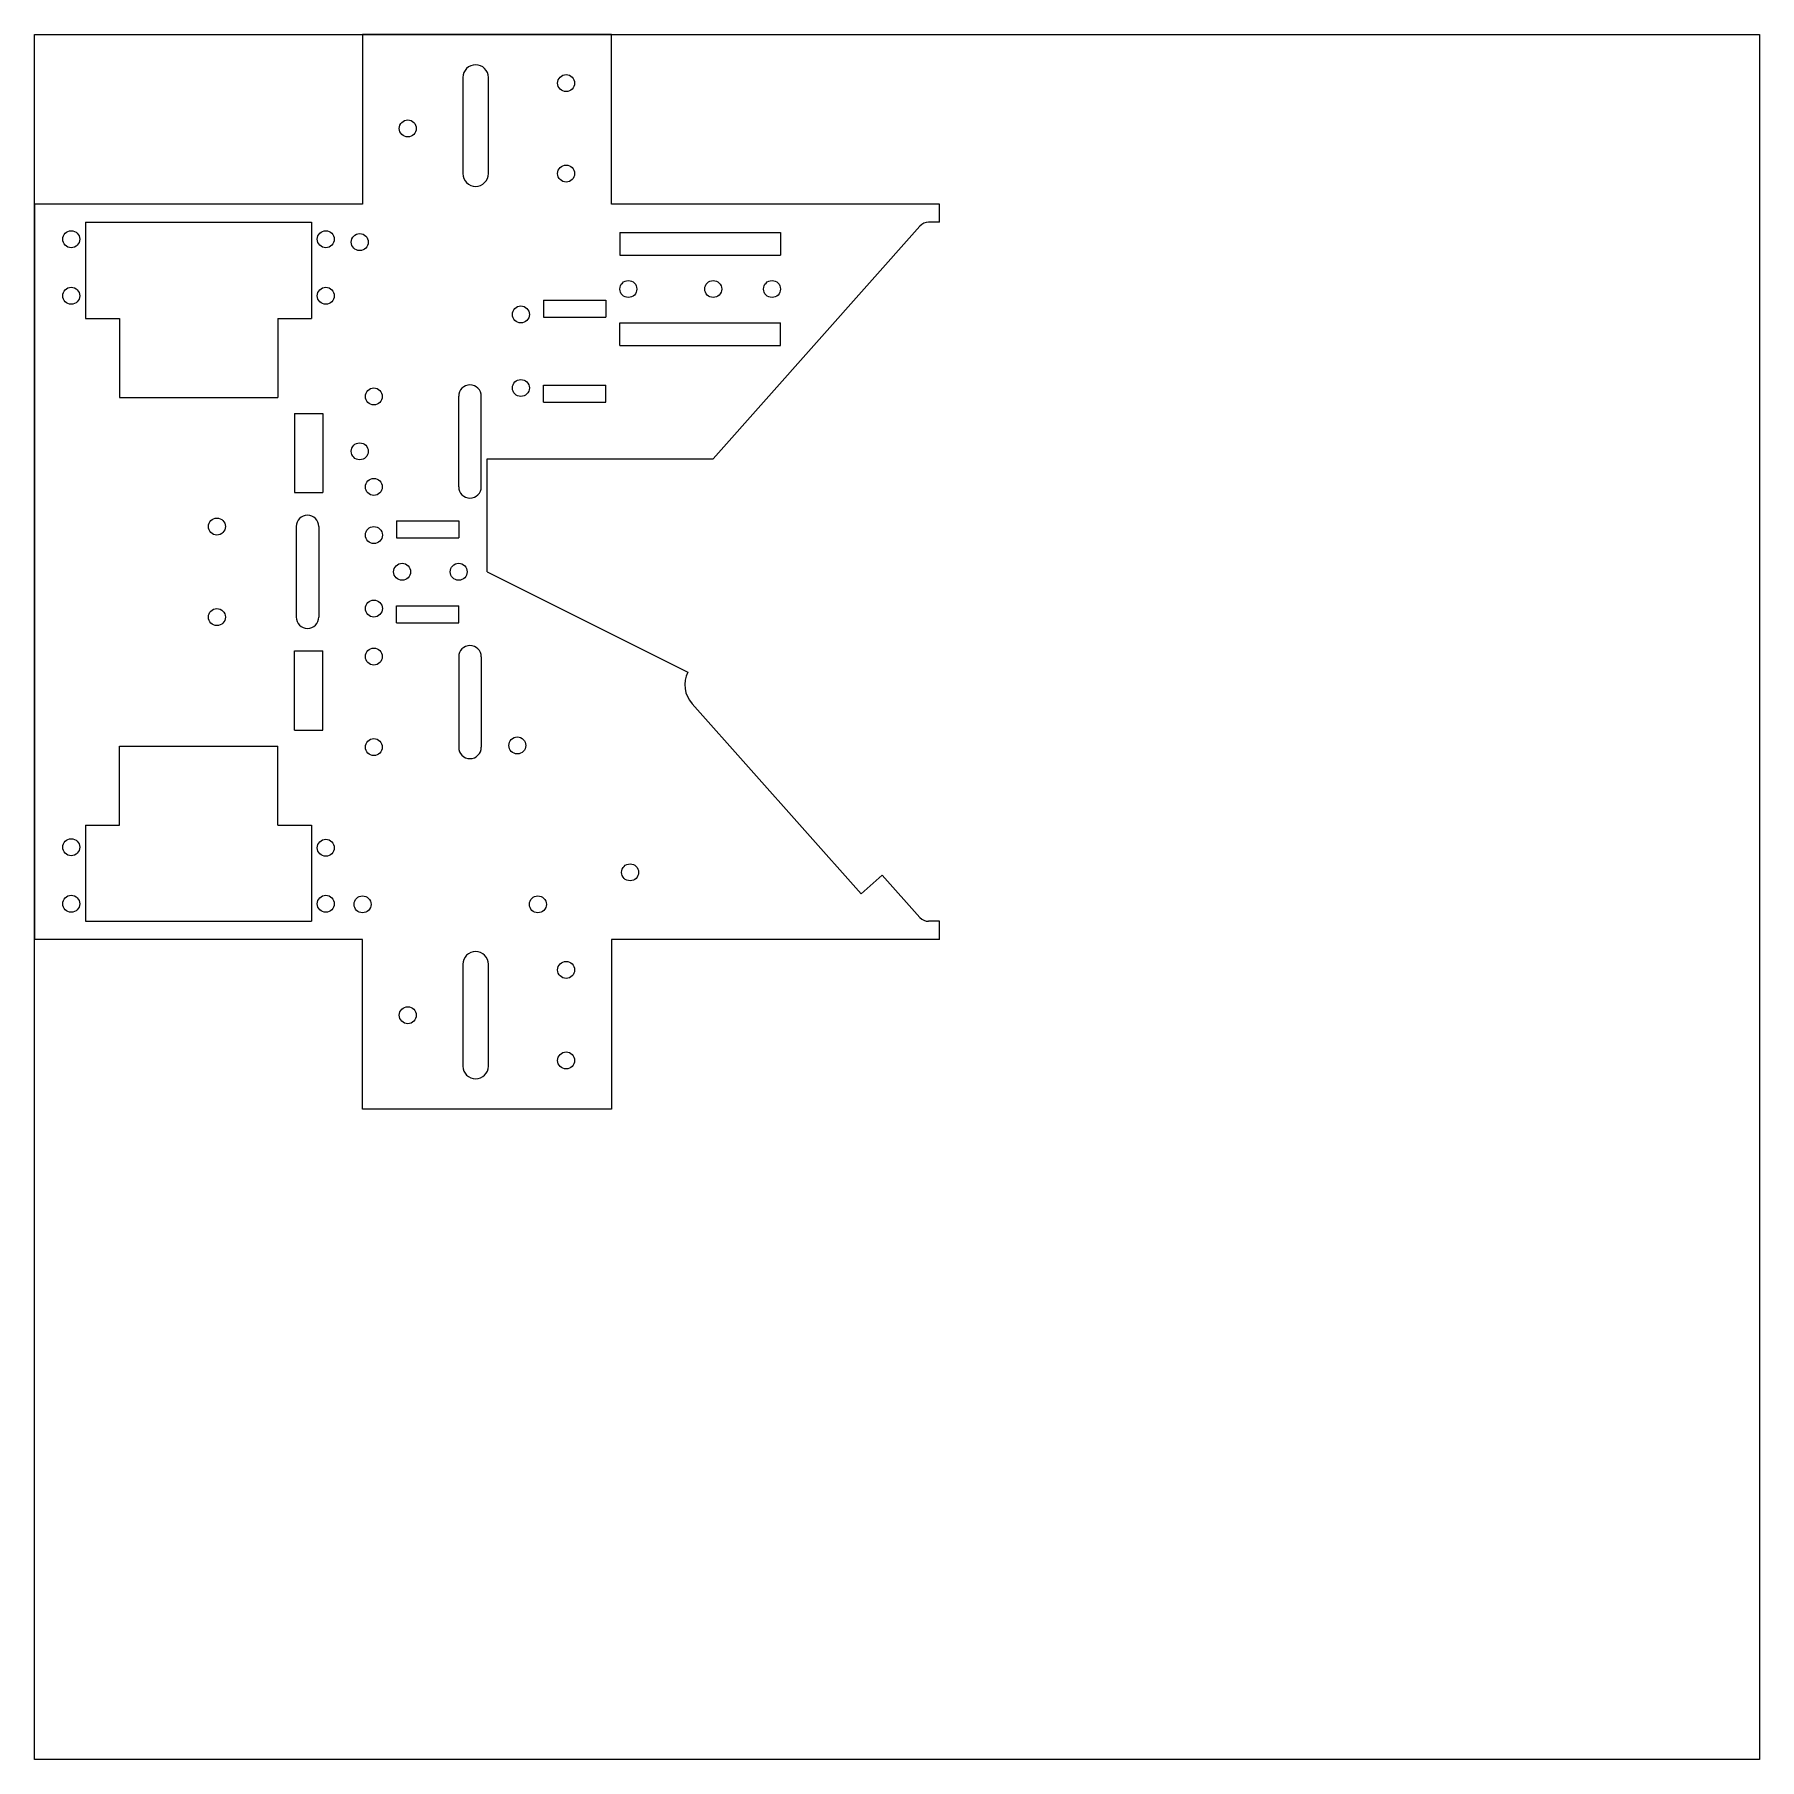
# Model space of a CAD drawing. Header units: millimetres. Extents: x 0 to 305, y -210 to 95.
import ezdxf

# ---------------------------------------------------------------- set-up
doc = ezdxf.new("R2010")
doc.units = ezdxf.units.MM

msp = doc.modelspace()

# ---------------------------------------------------------------- linework, layer by layer
at = {"color": 7, "linetype": 'Continuous', "lineweight": 25}
for p, q in [((102, 95), (58, 95)), ((58, 95), (58, 65)), ((102, 65), (102, 95)), ((75.75, 87.4), (75.75, 70.4)), ((80.25, 70.4), (80.25, 87.4)), ((58, 65), (0, 65)), ((0, 65), (0, -65)), ((160, 65), (102, 65)), ((160, 61.8), (160, 65)), ((9, 61.8), (49, 61.8)), ((9, 61.8), (9, 44.8)), ((49, 61.8), (49, 44.8)), ((120.01, 20), (156.56, 61.13)), ((160, 61.8), (158.05, 61.8)), ((103.5, 60), (103.5, 56)), ((103.5, 60), (131.9, 60)), ((131.9, 60), (131.9, 56)), ((103.5, 56), (131.9, 56)), ((89.99, 48), (89.99, 45)), ((89.99, 48), (100.99, 48)), ((100.99, 48), (100.99, 45)), ((9, 44.8), (15, 44.8)), ((15, 44.8), (15, 30.84)), ((43, 44.8), (49, 44.8)), ((43, 44.8), (43, 30.84)), ((89.99, 45), (100.99, 45)), ((103.5, 40), (103.5, 44)), ((103.5, 44), (131.9, 44)), ((131.9, 40), (131.9, 44)), ((103.5, 40), (131.9, 40)), ((15, 30.84), (43, 30.84)), ((75, 15.03), (75, 31.03)), ((79, 15.03), (79, 31.03)), ((89.99, 30), (89.99, 33)), ((89.99, 33), (100.99, 33)), ((100.99, 30), (100.99, 33)), ((46, 28), (51, 28)), ((46, 28), (46, 14)), ((51, 28), (51, 14)), ((89.99, 30), (100.99, 30)), ((80.01, 0), (80.01, 20)), ((80.01, 20), (120.01, 20)), ((46, 14), (51, 14)), ((46.26, 8), (46.26, -8)), ((50.26, 8), (50.26, -8)), ((64, 9), (64, 6)), ((64, 9), (75, 9)), ((75, 9), (75, 6)), ((64, 6), (75, 6)), ((80.01, 0), (115.53, -17.76)), ((64, -9), (64, -6)), ((64, -6), (75, -6)), ((75, -9), (75, -6)), ((64, -9), (75, -9)), ((46, -28), (46, -14)), ((46, -14), (51, -14)), ((51, -28), (51, -14)), ((75, -15.03), (75, -31.03)), ((79, -15.03), (79, -31.03)), ((116.26, -23.32), (146.16, -56.96)), ((46, -28), (51, -28)), ((15, -44.8), (15, -30.84)), ((15, -30.84), (43, -30.84)), ((43, -44.8), (43, -30.84)), ((9, -44.8), (9, -61.8)), ((9, -44.8), (15, -44.8)), ((43, -44.8), (49, -44.8)), ((49, -44.8), (49, -61.8)), ((146.16, -56.96), (149.9, -53.63)), ((149.9, -53.63), (156.56, -61.13)), ((9, -61.8), (49, -61.8)), ((160, -61.8), (158.05, -61.8)), ((160, -65), (160, -61.8)), ((58, -65), (0, -65)), ((58, -95), (58, -65)), ((102, -65), (102, -95)), ((160, -65), (102, -65)), ((75.75, -69.4), (75.75, -87.4)), ((80.25, -87.4), (80.25, -69.4)), ((102, -95), (58, -95))]:
    msp.add_line(p, q, dxfattribs=at)
msp.add_lwpolyline([(0, 95), (305, 95), (305, -210), (0, -210)], close=True)
for centre in [(94, 86.4), (66, 78.4), (94, 70.4), (6.5, 58.8), (51.5, 58.8), (57.5, 58.3), (6.5, 48.8), (51.5, 48.8), (105, 50), (120, 50), (130.4, 50), (86, 45.5), (86, 32.5), (60, 31), (57.5, 21.3), (60, 15), (32.26, 8), (60.01, 6.5), (65, 0), (75, 0), (60.01, -6.5), (32.26, -8), (60, -15), (60, -31), (85.37, -30.71), (6.5, -48.7), (51.5, -48.8), (105.3, -53.14), (6.5, -58.7), (51.5, -58.7), (58, -58.8), (89, -58.8), (94, -70.4), (66, -78.4), (94, -86.4)]:
    msp.add_circle(centre, 1.5, dxfattribs=at)
for centre, radius, start, end in [((78, 87.4), 2.25, 0, 180), ((78, 70.4), 2.25, 180, 0), ((158.05, 59.8), 2, 90, 138.3754), ((77, 31.03), 2, 0, 180), ((77, 15.03), 2, 180, 0), ((48.26, 8), 2, 0, 180), ((48.26, -8), 2, 180, 0), ((77, -15.03), 2, 0, 180), ((120, -20), 5, 153.4277, 221.6335), ((77, -31.03), 2, 180, 0), ((158.05, -59.8), 2, 221.6335, 270), ((78, -69.4), 2.25, 0, 180), ((78, -87.4), 2.25, 180, 0)]:
    msp.add_arc(centre, radius, start, end, dxfattribs=at)

doc.saveas('drawing.dxf')
